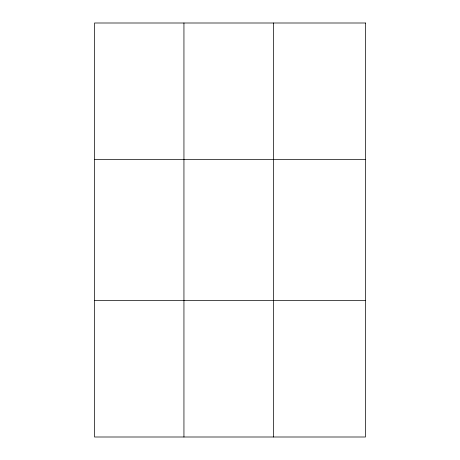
<?xml version="1.0" encoding="UTF-8"?>
<svg xmlns="http://www.w3.org/2000/svg" width="460" height="460" viewBox="0 0 460 460"><rect width="100%" height="100%" fill="white"/><g stroke="black" fill="none" stroke-linecap="round" stroke-linejoin="round"><path stroke-width="0.69" d="M183.942 437L183.942 23M273.349 437L273.349 23M94.53 159.62L365.47 159.62M94.53 300.38L365.47 300.38M365.47 23L365.47 437L94.53 437L94.53 23L365.47 23"/></g></svg>
